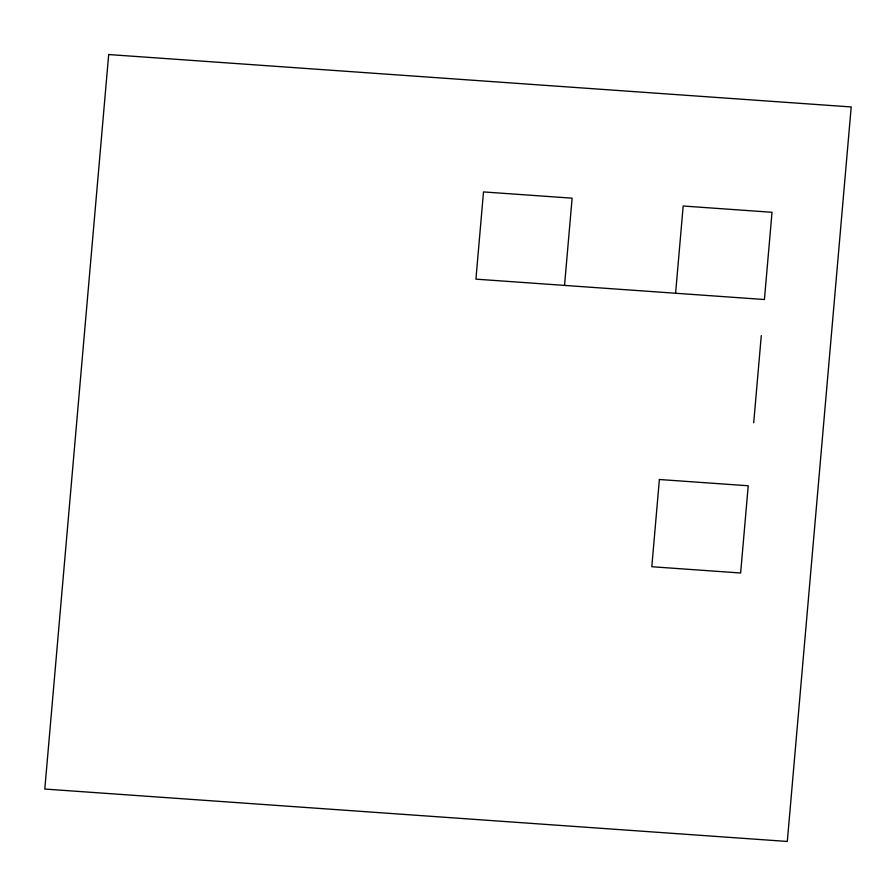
<?xml version="1.0" encoding="UTF-8"?>
<svg xmlns="http://www.w3.org/2000/svg" width="896" height="896" viewBox="0 0 896 896"><rect width="100%" height="100%" fill="white"/><g stroke="black" fill="none" stroke-linecap="round" stroke-linejoin="round"><path stroke-width="1.34" d="M564.536 285.41L572.118 198.173L483.504 191.923L475.922 279.149L764.422 299.522L772.016 212.285L683.178 206.013L675.595 293.25M753.704 422.8L761.286 335.574M108.685 54.544L44.8 789.051L787.315 841.456L851.2 106.949L108.685 54.544M659.389 479.506L651.806 566.731L740.634 573.003L748.227 485.766L659.389 479.506"/></g></svg>
